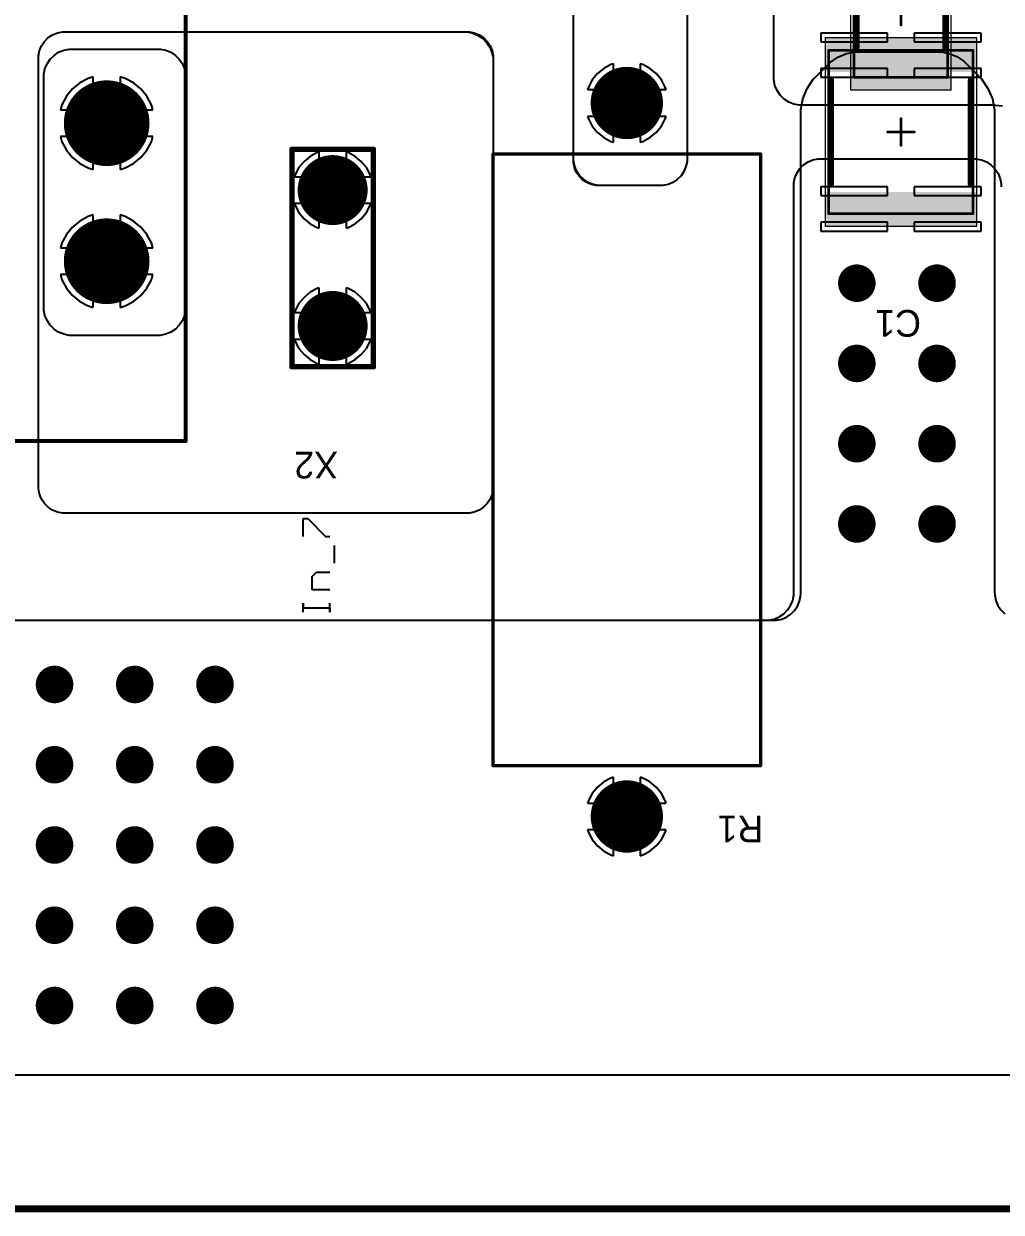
# Model space of a CAD drawing. Header units: millimetres. Extents: x 25 to 162, y 25 to 111.
# Drawn here: x 76.85 to 113.4, y 25.27 to 69.7 of the extents above; entities that cross this region are included whole.
import ezdxf

# ---------------------------------------------------------------- set-up
doc = ezdxf.new("R2010")
doc.units = ezdxf.units.MM
for name, color, linetype in [('BottomLayer', 5, 'Continuous'), ('BottomOverlay', 54, 'Continuous'), ('BottomPaste', 16, 'Continuous'), ('BottomSolder', 6, 'Continuous'), ('Mechanical1', 6, 'Continuous'), ('Mechanical13', 56, 'Continuous'), ('Mechanical15', 56, 'Continuous'), ('MultiLayer', 9, 'Continuous'), ('PadHoleLayer', 156, 'Continuous'), ('TopLayer', 1, 'Continuous'), ('TopOverlay', 2, 'Continuous'), ('TopPaste', 8, 'Continuous'), ('TopSolder', 216, 'Continuous'), ('ViaHoleLayer', 16, 'Continuous')]:
    doc.layers.add(name, color=color, linetype=linetype)

# ---------------------------------------------------------------- blocks, each defined once
blk = doc.blocks.new('SMD_C_2220_101')
at = {"layer": 'Mechanical13', "const_width": 0.1}
for points in [[(-3.05, -2.7), (-3.05, 2.7)], [(3.05, 2.7), (-3.05, 2.7)], [(3.05, -2.7), (3.05, 2.7)], [(3.05, -2.7), (-3.05, -2.7)]]:
    blk.add_lwpolyline(points, dxfattribs=at)
at = {"layer": 'Mechanical13', "const_width": 0.05}
for points in [[(-3.075, 2.7, 1), (-3.025, 2.7, 1)], [(-3.075, 2.7, 1), (-3.025, 2.7, 1)], [(3.025, 2.7, 1), (3.075, 2.7, 1)], [(3.025, 2.7, 1), (3.075, 2.7, 1)], [(-3.075, -2.7, 1), (-3.025, -2.7, 1)], [(-3.075, -2.7, 1), (-3.025, -2.7, 1)], [(3.025, -2.7, 1), (3.075, -2.7, 1)], [(3.025, -2.7, 1), (3.075, -2.7, 1)]]:
    blk.add_lwpolyline(points, format="xyb", close=True, dxfattribs=at)
at = {"layer": 'Mechanical15'}
for points, const_width in [([(-3.525, -2.825), (-3.525, 2.825)], 0.05), ([(3.525, 2.825), (-3.525, 2.825)], 0.05), ([(3.525, -2.825), (3.525, 2.825)], 0.05), ([(0, -0.5), (0, 0.5)], 0.1), ([(0.5, 0), (-0.5, 0)], 0.1), ([(3.525, -2.825), (-3.525, -2.825)], 0.05)]:
    blk.add_lwpolyline(points, dxfattribs=dict(at, const_width=const_width))
for points, const_width in [([(-3.537, 2.825, 1), (-3.512, 2.825, 1)], 0.025), ([(-3.537, 2.825, 1), (-3.512, 2.825, 1)], 0.025), ([(3.512, 2.825, 1), (3.537, 2.825, 1)], 0.025), ([(3.512, 2.825, 1), (3.537, 2.825, 1)], 0.025), ([(-0.025, 0.5, 1), (0.025, 0.5, 1)], 0.05), ([(-0.525, 0, 1), (-0.475, 0, 1)], 0.05), ([(0.475, 0, 1), (0.525, 0, 1)], 0.05), ([(-0.025, -0.5, 1), (0.025, -0.5, 1)], 0.05), ([(-3.537, -2.825, 1), (-3.512, -2.825, 1)], 0.025), ([(-3.537, -2.825, 1), (-3.512, -2.825, 1)], 0.025), ([(3.512, -2.825, 1), (3.537, -2.825, 1)], 0.025), ([(3.512, -2.825, 1), (3.537, -2.825, 1)], 0.025)]:
    blk.add_lwpolyline(points, format="xyb", close=True, dxfattribs=dict(at, const_width=const_width))
at = {"layer": 'TopLayer'}
for points in [[(-2.35, -2.7), (-2.35, 2.7), (-3.4, -2.7), (-3.4, 2.7)], [(3.4, -2.7), (3.4, 2.7), (2.35, -2.7), (2.35, 2.7)]]:
    blk.add_solid(points, dxfattribs=at)
at = {"layer": 'TopOverlay', "const_width": 0.2}
for points in [[(1.95, 2.6), (-1.95, 2.6)], [(1.95, -2.6), (-1.95, -2.6)]]:
    blk.add_lwpolyline(points, dxfattribs=at)
at = {"layer": 'TopOverlay', "const_width": 0.1}
for points in [[(-2, 2.6, 1), (-1.9, 2.6, 1)], [(1.9, 2.6, 1), (2, 2.6, 1)], [(-2, -2.6, 1), (-1.9, -2.6, 1)], [(1.9, -2.6, 1), (2, -2.6, 1)]]:
    blk.add_lwpolyline(points, format="xyb", close=True, dxfattribs=at)
at = {"layer": 'TopPaste'}
for points in [[(-2.35, -2.7), (-2.35, 2.7), (-3.4, -2.7), (-3.4, 2.7)], [(3.4, -2.7), (3.4, 2.7), (2.35, -2.7), (2.35, 2.7)]]:
    blk.add_solid(points, dxfattribs=at)
at = {"layer": 'TopSolder'}
for points in [[(-2.248, -2.802), (-2.248, 2.802), (-3.502, -2.802), (-3.502, 2.802)], [(3.502, -2.802), (3.502, 2.802), (2.248, -2.802), (2.248, 2.802)]]:
    blk.add_solid(points, dxfattribs=at)
blk = doc.blocks.new('SMD_C_1812_B_102')
at = {"layer": 'BottomLayer'}
for points in [[(-2.8, 1.75), (-2.8, -1.75), (-1.75, 1.75), (-1.75, -1.75)], [(1.75, 1.75), (1.75, -1.75), (2.8, 1.75), (2.8, -1.75)]]:
    blk.add_solid(points, dxfattribs=at)
at = {"layer": 'BottomOverlay', "const_width": 0.2}
for points in [[(-1.35, 1.65), (1.35, 1.65)], [(-1.35, -1.65), (1.35, -1.65)]]:
    blk.add_lwpolyline(points, dxfattribs=at)
at = {"layer": 'BottomOverlay', "const_width": 0.1}
for points in [[(-1.4, 1.65, 1), (-1.3, 1.65, 1)], [(1.3, 1.65, 1), (1.4, 1.65, 1)], [(-1.4, -1.65, 1), (-1.3, -1.65, 1)], [(1.3, -1.65, 1), (1.4, -1.65, 1)]]:
    blk.add_lwpolyline(points, format="xyb", close=True, dxfattribs=at)
at = {"layer": 'BottomPaste'}
for points in [[(-2.8, 1.75), (-2.8, -1.75), (-1.75, 1.75), (-1.75, -1.75)], [(1.75, 1.75), (1.75, -1.75), (2.8, 1.75), (2.8, -1.75)]]:
    blk.add_solid(points, dxfattribs=at)
at = {"layer": 'BottomSolder'}
for points in [[(-2.902, 1.852), (-2.902, -1.852), (-1.648, 1.852), (-1.648, -1.852)], [(1.648, 1.852), (1.648, -1.852), (2.902, 1.852), (2.902, -1.852)]]:
    blk.add_solid(points, dxfattribs=at)
at = {"layer": 'Mechanical13', "const_width": 0.1}
for points in [[(-2.45, 1.75), (-2.45, -1.75)], [(-2.45, 1.75), (2.45, 1.75)], [(2.45, 1.75), (2.45, -1.75)], [(-2.45, -1.75), (2.45, -1.75)]]:
    blk.add_lwpolyline(points, dxfattribs=at)
at = {"layer": 'Mechanical13', "const_width": 0.05}
for points in [[(-2.475, 1.75, 1), (-2.425, 1.75, 1)], [(-2.475, 1.75, 1), (-2.425, 1.75, 1)], [(2.425, 1.75, 1), (2.475, 1.75, 1)], [(2.425, 1.75, 1), (2.475, 1.75, 1)], [(-2.475, -1.75, 1), (-2.425, -1.75, 1)], [(-2.475, -1.75, 1), (-2.425, -1.75, 1)], [(2.425, -1.75, 1), (2.475, -1.75, 1)], [(2.425, -1.75, 1), (2.475, -1.75, 1)]]:
    blk.add_lwpolyline(points, format="xyb", close=True, dxfattribs=at)
at = {"layer": 'Mechanical15'}
for points, const_width in [([(-2.925, 1.875), (-2.925, -1.875)], 0.05), ([(-2.925, 1.875), (2.925, 1.875)], 0.05), ([(2.925, 1.875), (2.925, -1.875)], 0.05), ([(0, 0.5), (0, -0.5)], 0.1), ([(-0.5, 0), (0.5, 0)], 0.1), ([(-2.925, -1.875), (2.925, -1.875)], 0.05)]:
    blk.add_lwpolyline(points, dxfattribs=dict(at, const_width=const_width))
for points, const_width in [([(-2.937, 1.875, 1), (-2.913, 1.875, 1)], 0.025), ([(-2.937, 1.875, 1), (-2.913, 1.875, 1)], 0.025), ([(2.913, 1.875, 1), (2.937, 1.875, 1)], 0.025), ([(2.913, 1.875, 1), (2.937, 1.875, 1)], 0.025), ([(-0.025, 0.5, 1), (0.025, 0.5, 1)], 0.05), ([(-0.525, 0, 1), (-0.475, 0, 1)], 0.05), ([(0.475, 0, 1), (0.525, 0, 1)], 0.05), ([(-0.025, -0.5, 1), (0.025, -0.5, 1)], 0.05), ([(-2.937, -1.875, 1), (-2.913, -1.875, 1)], 0.025), ([(-2.937, -1.875, 1), (-2.913, -1.875, 1)], 0.025), ([(2.913, -1.875, 1), (2.937, -1.875, 1)], 0.025), ([(2.913, -1.875, 1), (2.937, -1.875, 1)], 0.025)]:
    blk.add_lwpolyline(points, format="xyb", close=True, dxfattribs=dict(at, const_width=const_width))
blk = doc.blocks.new('PRW_5W_1050_109')
at = {"layer": 'BottomLayer', "const_width": 1.25}
for points in [[(-13.96, 0, 1), (-12.71, 0, 1)], [(12.71, 0, 1), (13.96, 0, 1)]]:
    blk.add_lwpolyline(points, format="xyb", close=True, dxfattribs=at)
at = {"layer": 'BottomSolder', "const_width": 1.352}
for points in [[(-14.011, 0, 1), (-12.659, 0, 1)], [(12.659, 0, 1), (14.011, 0, 1)]]:
    blk.add_lwpolyline(points, format="xyb", close=True, dxfattribs=at)
at = {"layer": 'MultiLayer', "const_width": 1.25}
for points in [[(-13.96, 0, 1), (-12.71, 0, 1)], [(12.71, 0, 1), (13.96, 0, 1)]]:
    blk.add_lwpolyline(points, format="xyb", close=True, dxfattribs=at)
at = {"layer": 'PadHoleLayer', "const_width": 0.6}
for points in [[(-13.635, 0, 1), (-13.035, 0, 1)], [(13.035, 0, 1), (13.635, 0, 1)]]:
    blk.add_lwpolyline(points, format="xyb", close=True, dxfattribs=at)
at = {"layer": 'TopLayer', "const_width": 1.25}
for points in [[(-13.96, 0, 1), (-12.71, 0, 1)], [(12.71, 0, 1), (13.96, 0, 1)]]:
    blk.add_lwpolyline(points, format="xyb", close=True, dxfattribs=at)
at = {"layer": 'TopOverlay', "const_width": 0.127}
for points in [[(11.43, 5), (-11.43, 5)], [(-11.43, -5), (-11.43, 5)], [(11.43, -5), (11.43, 5)], [(11.43, -5), (-11.43, -5)]]:
    blk.add_lwpolyline(points, dxfattribs=at)
at = {"layer": 'TopOverlay', "const_width": 0.0635}
for points in [[(-11.462, 5, 1), (-11.398, 5, 1)], [(-11.462, 5, 1), (-11.398, 5, 1)], [(11.398, 5, 1), (11.462, 5, 1)], [(11.398, 5, 1), (11.462, 5, 1)], [(-11.462, -5, 1), (-11.398, -5, 1)], [(-11.462, -5, 1), (-11.398, -5, 1)], [(11.398, -5, 1), (11.462, -5, 1)], [(11.398, -5, 1), (11.462, -5, 1)]]:
    blk.add_lwpolyline(points, format="xyb", close=True, dxfattribs=at)
at = {"layer": 'TopSolder', "const_width": 1.352}
for points in [[(-14.011, 0, 1), (-12.659, 0, 1)], [(12.659, 0, 1), (14.011, 0, 1)]]:
    blk.add_lwpolyline(points, format="xyb", close=True, dxfattribs=at)
blk = doc.blocks.new('63849_1___________154719_1__121')
at = {"layer": 'BottomLayer', "const_width": 1.206}
for points in [[(-0.603, 0, 1), (0.603, 0, 1)], [(4.477, 0, 1), (5.683, 0, 1)]]:
    blk.add_lwpolyline(points, format="xyb", close=True, dxfattribs=at)
at = {"layer": 'BottomSolder', "const_width": 1.308}
for points in [[(-0.654, 0, 1), (0.654, 0, 1)], [(4.426, 0, 1), (5.734, 0, 1)]]:
    blk.add_lwpolyline(points, format="xyb", close=True, dxfattribs=at)
at = {"layer": 'MultiLayer', "const_width": 1.206}
for points in [[(-0.603, 0, 1), (0.603, 0, 1)], [(4.477, 0, 1), (5.683, 0, 1)]]:
    blk.add_lwpolyline(points, format="xyb", close=True, dxfattribs=at)
at = {"layer": 'PadHoleLayer', "const_width": 0.75}
for points in [[(-0.375, 0, 1), (0.375, 0, 1)], [(4.705, 0, 1), (5.455, 0, 1)]]:
    blk.add_lwpolyline(points, format="xyb", close=True, dxfattribs=at)
at = {"layer": 'TopLayer', "const_width": 1.206}
for points in [[(-0.603, 0, 1), (0.603, 0, 1)], [(4.477, 0, 1), (5.683, 0, 1)]]:
    blk.add_lwpolyline(points, format="xyb", close=True, dxfattribs=at)
at = {"layer": 'TopOverlay', "const_width": 0.203}
for points in [[(6.604, 1.524), (-1.524, 1.524)], [(-1.524, -1.524), (-1.524, 1.524)], [(6.604, -1.524), (6.604, 1.524)], [(6.604, -1.524), (-1.524, -1.524)]]:
    blk.add_lwpolyline(points, dxfattribs=at)
at = {"layer": 'TopOverlay', "const_width": 0.102}
for points in [[(-1.575, 1.524, 1), (-1.473, 1.524, 1)], [(-1.575, 1.524, 1), (-1.473, 1.524, 1)], [(6.553, 1.524, 1), (6.655, 1.524, 1)], [(6.553, 1.524, 1), (6.655, 1.524, 1)], [(-1.575, -1.524, 1), (-1.473, -1.524, 1)], [(-1.575, -1.524, 1), (-1.473, -1.524, 1)], [(6.553, -1.524, 1), (6.655, -1.524, 1)], [(6.553, -1.524, 1), (6.655, -1.524, 1)]]:
    blk.add_lwpolyline(points, format="xyb", close=True, dxfattribs=at)
at = {"layer": 'TopSolder', "const_width": 1.308}
for points in [[(-0.654, 0, 1), (0.654, 0, 1)], [(4.426, 0, 1), (5.734, 0, 1)]]:
    blk.add_lwpolyline(points, format="xyb", close=True, dxfattribs=at)
blk = doc.blocks.new('T92S11_127')
at = {"layer": 'BottomLayer', "const_width": 1.5}
for points in [[(-13.45, 23.13, 1), (-11.95, 23.13, 1)], [(11.95, 23.13, 1), (13.45, 23.13, 1)], [(-13.45, 17.97, 1), (-11.95, 17.97, 1)], [(11.95, 17.97, 1), (13.45, 17.97, 1)], [(-11.33, -5.69, 1), (-9.83, -5.69, 1)], [(-6.17, -5.69, 1), (-4.67, -5.69, 1)], [(4.67, -5.69, 1), (6.17, -5.69, 1)], [(9.83, -5.69, 1), (11.33, -5.69, 1)], [(-11.33, -12.7, 1), (-9.83, -12.7, 1)], [(-6.17, -12.7, 1), (-4.67, -12.7, 1)], [(4.67, -12.7, 1), (6.17, -12.7, 1)], [(9.83, -12.7, 1), (11.33, -12.7, 1)], [(-11.33, -20.55, 1), (-9.83, -20.55, 1)], [(-6.17, -20.55, 1), (-4.67, -20.55, 1)], [(4.67, -20.55, 1), (6.17, -20.55, 1)], [(9.83, -20.55, 1), (11.33, -20.55, 1)]]:
    blk.add_lwpolyline(points, format="xyb", close=True, dxfattribs=at)
at = {"layer": 'BottomSolder', "const_width": 1.602}
for points in [[(-13.501, 23.13, 1), (-11.899, 23.13, 1)], [(11.899, 23.13, 1), (13.501, 23.13, 1)], [(-13.501, 17.97, 1), (-11.899, 17.97, 1)], [(11.899, 17.97, 1), (13.501, 17.97, 1)], [(-11.381, -5.69, 1), (-9.779, -5.69, 1)], [(-6.221, -5.69, 1), (-4.619, -5.69, 1)], [(4.619, -5.69, 1), (6.221, -5.69, 1)], [(9.779, -5.69, 1), (11.381, -5.69, 1)], [(-11.381, -12.7, 1), (-9.779, -12.7, 1)], [(-6.221, -12.7, 1), (-4.619, -12.7, 1)], [(4.619, -12.7, 1), (6.221, -12.7, 1)], [(9.779, -12.7, 1), (11.381, -12.7, 1)], [(-11.381, -20.55, 1), (-9.779, -20.55, 1)], [(-6.221, -20.55, 1), (-4.619, -20.55, 1)], [(4.619, -20.55, 1), (6.221, -20.55, 1)], [(9.779, -20.55, 1), (11.381, -20.55, 1)]]:
    blk.add_lwpolyline(points, format="xyb", close=True, dxfattribs=at)
at = {"layer": 'MultiLayer', "const_width": 1.5}
for points in [[(-13.45, 23.13, 1), (-11.95, 23.13, 1)], [(11.95, 23.13, 1), (13.45, 23.13, 1)], [(-13.45, 17.97, 1), (-11.95, 17.97, 1)], [(11.95, 17.97, 1), (13.45, 17.97, 1)], [(-11.33, -5.69, 1), (-9.83, -5.69, 1)], [(-6.17, -5.69, 1), (-4.67, -5.69, 1)], [(4.67, -5.69, 1), (6.17, -5.69, 1)], [(9.83, -5.69, 1), (11.33, -5.69, 1)], [(-11.33, -12.7, 1), (-9.83, -12.7, 1)], [(-6.17, -12.7, 1), (-4.67, -12.7, 1)], [(4.67, -12.7, 1), (6.17, -12.7, 1)], [(9.83, -12.7, 1), (11.33, -12.7, 1)], [(-11.33, -20.55, 1), (-9.83, -20.55, 1)], [(-6.17, -20.55, 1), (-4.67, -20.55, 1)], [(4.67, -20.55, 1), (6.17, -20.55, 1)], [(9.83, -20.55, 1), (11.33, -20.55, 1)]]:
    blk.add_lwpolyline(points, format="xyb", close=True, dxfattribs=at)
at = {"layer": 'PadHoleLayer', "const_width": 1}
for points in [[(-13.2, 23.13, 1), (-12.2, 23.13, 1)], [(12.2, 23.13, 1), (13.2, 23.13, 1)], [(-13.2, 17.97, 1), (-12.2, 17.97, 1)], [(12.2, 17.97, 1), (13.2, 17.97, 1)], [(-11.08, -5.69, 1), (-10.08, -5.69, 1)], [(-5.92, -5.69, 1), (-4.92, -5.69, 1)], [(4.92, -5.69, 1), (5.92, -5.69, 1)], [(10.08, -5.69, 1), (11.08, -5.69, 1)], [(-11.08, -12.7, 1), (-10.08, -12.7, 1)], [(-5.92, -12.7, 1), (-4.92, -12.7, 1)], [(4.92, -12.7, 1), (5.92, -12.7, 1)], [(10.08, -12.7, 1), (11.08, -12.7, 1)], [(-11.08, -20.55, 1), (-10.08, -20.55, 1)], [(-5.92, -20.55, 1), (-4.92, -20.55, 1)], [(4.92, -20.55, 1), (5.92, -20.55, 1)], [(10.08, -20.55, 1), (11.08, -20.55, 1)]]:
    blk.add_lwpolyline(points, format="xyb", close=True, dxfattribs=at)
at = {"layer": 'TopLayer', "const_width": 1.5}
for points in [[(-13.45, 23.13, 1), (-11.95, 23.13, 1)], [(11.95, 23.13, 1), (13.45, 23.13, 1)], [(-13.45, 17.97, 1), (-11.95, 17.97, 1)], [(11.95, 17.97, 1), (13.45, 17.97, 1)], [(-11.33, -5.69, 1), (-9.83, -5.69, 1)], [(-6.17, -5.69, 1), (-4.67, -5.69, 1)], [(4.67, -5.69, 1), (6.17, -5.69, 1)], [(9.83, -5.69, 1), (11.33, -5.69, 1)], [(-11.33, -12.7, 1), (-9.83, -12.7, 1)], [(-6.17, -12.7, 1), (-4.67, -12.7, 1)], [(4.67, -12.7, 1), (6.17, -12.7, 1)], [(9.83, -12.7, 1), (11.33, -12.7, 1)], [(-11.33, -20.55, 1), (-9.83, -20.55, 1)], [(-6.17, -20.55, 1), (-4.67, -20.55, 1)], [(4.67, -20.55, 1), (6.17, -20.55, 1)], [(9.83, -20.55, 1), (11.33, -20.55, 1)]]:
    blk.add_lwpolyline(points, format="xyb", close=True, dxfattribs=at)
at = {"layer": 'TopOverlay', "const_width": 0.152}
for points in [[(-17.3, 28.8), (-17.3, -23.5)], [(-17.3, 28.8), (17.3, 28.8)], [(17.3, 28.8), (17.3, -23.5)], [(-17.3, -23.5), (17.3, -23.5)]]:
    blk.add_lwpolyline(points, dxfattribs=at)
at = {"layer": 'TopOverlay', "const_width": 0.0762}
for points in [[(-17.338, 28.8, 1), (-17.262, 28.8, 1)], [(-17.338, 28.8, 1), (-17.262, 28.8, 1)], [(17.262, 28.8, 1), (17.338, 28.8, 1)], [(17.262, 28.8, 1), (17.338, 28.8, 1)], [(-17.338, -23.5, 1), (-17.262, -23.5, 1)], [(-17.338, -23.5, 1), (-17.262, -23.5, 1)], [(17.262, -23.5, 1), (17.338, -23.5, 1)], [(17.262, -23.5, 1), (17.338, -23.5, 1)]]:
    blk.add_lwpolyline(points, format="xyb", close=True, dxfattribs=at)
at = {"layer": 'TopSolder', "const_width": 1.602}
for points in [[(-13.501, 23.13, 1), (-11.899, 23.13, 1)], [(11.899, 23.13, 1), (13.501, 23.13, 1)], [(-13.501, 17.97, 1), (-11.899, 17.97, 1)], [(11.899, 17.97, 1), (13.501, 17.97, 1)], [(-11.381, -5.69, 1), (-9.779, -5.69, 1)], [(-6.221, -5.69, 1), (-4.619, -5.69, 1)], [(4.619, -5.69, 1), (6.221, -5.69, 1)], [(9.779, -5.69, 1), (11.381, -5.69, 1)], [(-11.381, -12.7, 1), (-9.779, -12.7, 1)], [(-6.221, -12.7, 1), (-4.619, -12.7, 1)], [(4.619, -12.7, 1), (6.221, -12.7, 1)], [(9.779, -12.7, 1), (11.381, -12.7, 1)], [(-11.381, -20.55, 1), (-9.779, -20.55, 1)], [(-6.221, -20.55, 1), (-4.619, -20.55, 1)], [(4.619, -20.55, 1), (6.221, -20.55, 1)], [(9.779, -20.55, 1), (11.381, -20.55, 1)]]:
    blk.add_lwpolyline(points, format="xyb", close=True, dxfattribs=at)

msp = doc.modelspace()

# ---------------------------------------------------------------- linework, layer by layer
at = {"layer": 'BottomLayer'}
for p, q in [((97.4, 64.7), (97.4, 75.6)), ((101.65, 75.65), (101.65, 64.65)), ((77.926, 69.286), (78.108, 69.362)), ((78.108, 69.362), (78.301, 69.4)), ((78.301, 69.4), (78.4, 69.4)), ((78.4, 69.4), (93.4, 69.4)), ((93.4, 69.4), (93.4, 69.4)), ((93.4, 69.4), (93.4, 69.4)), ((93.4, 69.4), (93.4, 69.4)), ((93.4, 69.4), (93.517, 69.396)), ((93.517, 69.396), (93.692, 69.362)), ((93.692, 69.362), (93.874, 69.286)), ((77.438, 68.692), (77.514, 68.874)), ((77.514, 68.874), (77.623, 69.037)), ((77.623, 69.037), (77.763, 69.177)), ((77.763, 69.177), (77.926, 69.286)), ((93.874, 69.286), (94.037, 69.177)), ((94.037, 69.177), (94.177, 69.037)), ((94.177, 69.037), (94.286, 68.874)), ((94.286, 68.874), (94.362, 68.692)), ((77.4, 68.4), (77.405, 68.525)), ((77.405, 68.525), (77.438, 68.692)), ((94.362, 68.692), (94.4, 68.498)), ((94.4, 68.498), (94.4, 68.4)), ((106.998, 68.248), (107.293, 68.445)), ((107.293, 68.445), (107.62, 68.581)), ((107.62, 68.581), (107.968, 68.65)), ((107.968, 68.65), (108.145, 68.65)), ((108.145, 68.65), (108.145, 68.65)), ((108.145, 68.65), (110.996, 68.65)), ((110.996, 68.65), (111.152, 68.65)), ((111.152, 68.65), (111.457, 68.589)), ((111.457, 68.589), (111.744, 68.47)), ((111.744, 68.47), (112.002, 68.298)), ((77.4, 52.4), (77.4, 68.4)), ((77.4, 68.4), (77.4, 68.4)), ((94.4, 68.4), (94.4, 52.4)), ((106.518, 67.768), (106.998, 68.248)), ((112.002, 68.298), (112.112, 68.188)), ((112.112, 68.188), (112.112, 68.188)), ((112.112, 68.188), (112.112, 68.188)), ((112.112, 68.188), (112.517, 67.783)), ((106.14, 67.275), (106.371, 67.621)), ((106.371, 67.621), (106.518, 67.768)), ((106.518, 67.768), (106.518, 67.768)), ((112.517, 67.783), (112.668, 67.632)), ((112.668, 67.632), (112.904, 67.278)), ((105.981, 66.891), (106.14, 67.275)), ((112.904, 67.278), (113.067, 66.885)), ((105.9, 66.484), (105.981, 66.891)), ((113.067, 66.885), (113.15, 66.468)), ((105.9, 66.276), (105.9, 66.484)), ((105.9, 48.4), (105.9, 66.276)), ((113.15, 66.468), (113.15, 66.255)), ((113.15, 66.255), (113.15, 66.255)), ((113.15, 66.255), (113.15, 66.255)), ((113.15, 66.255), (113.15, 48.45)), ((97.4, 64.597), (97.4, 64.7)), ((97.44, 64.394), (97.4, 64.597)), ((101.65, 64.552), (101.612, 64.358)), ((101.65, 64.65), (101.65, 64.65)), ((101.65, 64.65), (101.65, 64.552)), ((97.519, 64.203), (97.44, 64.394)), ((97.634, 64.031), (97.519, 64.203)), ((97.781, 63.884), (97.634, 64.031)), ((101.427, 64.013), (101.287, 63.873)), ((101.536, 64.176), (101.427, 64.013)), ((101.612, 64.358), (101.536, 64.176)), ((97.953, 63.769), (97.781, 63.884)), ((98.144, 63.69), (97.953, 63.769)), ((98.347, 63.65), (98.144, 63.69)), ((98.45, 63.65), (98.347, 63.65)), ((100.748, 63.65), (98.45, 63.65)), ((98.45, 63.65), (98.45, 63.65)), ((100.942, 63.688), (100.748, 63.65)), ((101.124, 63.764), (100.942, 63.688)), ((101.287, 63.873), (101.124, 63.764)), ((77.4, 52.301), (77.4, 52.4)), ((77.438, 52.108), (77.4, 52.301)), ((77.514, 51.926), (77.438, 52.108)), ((94.362, 52.108), (94.286, 51.926)), ((94.4, 52.301), (94.362, 52.108)), ((94.4, 52.4), (94.4, 52.4)), ((94.4, 52.4), (94.4, 52.301)), ((77.623, 51.763), (77.514, 51.926)), ((77.763, 51.623), (77.623, 51.763)), ((77.926, 51.514), (77.763, 51.623)), ((94.037, 51.623), (93.874, 51.514)), ((94.177, 51.763), (94.037, 51.623)), ((94.286, 51.926), (94.177, 51.763)), ((78.108, 51.438), (77.926, 51.514)), ((78.301, 51.4), (78.108, 51.438)), ((78.4, 51.4), (78.301, 51.4)), ((93.4, 51.4), (78.4, 51.4)), ((93.498, 51.4), (93.4, 51.4)), ((93.692, 51.438), (93.498, 51.4)), ((93.874, 51.514), (93.692, 51.438)), ((113.15, 48.45), (113.155, 48.347)), ((105.782, 47.929), (105.857, 48.11)), ((105.857, 48.11), (105.895, 48.302)), ((105.895, 48.302), (105.9, 48.4)), ((105.9, 48.4), (105.9, 48.4)), ((113.155, 48.347), (113.195, 48.145)), ((113.195, 48.145), (113.274, 47.955)), ((105.371, 47.518), (105.534, 47.627)), ((105.534, 47.627), (105.673, 47.766)), ((105.673, 47.766), (105.782, 47.929)), ((113.274, 47.955), (113.388, 47.784)), ((113.388, 47.784), (113.534, 47.638)), ((76.4, 47.4), (77.4, 47.4)), ((77.4, 47.4), (104.9, 47.4)), ((104.9, 47.4), (104.998, 47.405)), ((104.998, 47.405), (105.19, 47.443)), ((105.19, 47.443), (105.371, 47.518)), ((157.4, 30.4), (65.4, 30.4))]:
    msp.add_line(p, q, dxfattribs=at)
at = {"layer": 'BottomLayer', "const_width": 0.6}
for points in [[(107.7, 60, 1), (108.3, 60, 1)], [(110.7, 60, 1), (111.3, 60, 1)], [(107.7, 57, 1), (108.3, 57, 1)], [(110.7, 57, 1), (111.3, 57, 1)], [(107.7, 54, 1), (108.3, 54, 1)], [(110.7, 54, 1), (111.3, 54, 1)], [(107.7, 51, 1), (108.3, 51, 1)], [(110.7, 51, 1), (111.3, 51, 1)], [(77.7, 45, 1), (78.3, 45, 1)], [(80.7, 45, 1), (81.3, 45, 1)], [(83.7, 45, 1), (84.3, 45, 1)], [(77.7, 42, 1), (78.3, 42, 1)], [(80.7, 42, 1), (81.3, 42, 1)], [(83.7, 42, 1), (84.3, 42, 1)], [(77.7, 39, 1), (78.3, 39, 1)], [(80.7, 39, 1), (81.3, 39, 1)], [(83.7, 39, 1), (84.3, 39, 1)], [(77.7, 36, 1), (78.3, 36, 1)], [(80.7, 36, 1), (81.3, 36, 1)], [(83.7, 36, 1), (84.3, 36, 1)], [(77.7, 33, 1), (78.3, 33, 1)], [(80.7, 33, 1), (81.3, 33, 1)], [(83.7, 33, 1), (84.3, 33, 1)]]:
    msp.add_lwpolyline(points, format="xyb", close=True, dxfattribs=at)
at = {"layer": 'BottomSolder'}
for p, q in [((77.834, 68.369), (77.981, 68.516)), ((77.981, 68.516), (78.153, 68.63)), ((78.153, 68.63), (78.344, 68.71)), ((78.344, 68.71), (78.547, 68.75)), ((78.547, 68.75), (78.65, 68.75)), ((78.65, 68.75), (81.85, 68.75)), ((81.85, 68.75), (81.85, 68.75)), ((81.85, 68.75), (81.85, 68.75)), ((81.85, 68.75), (81.85, 68.75)), ((81.85, 68.75), (81.968, 68.747)), ((81.968, 68.747), (82.156, 68.71)), ((82.156, 68.71), (82.347, 68.63)), ((82.347, 68.63), (82.519, 68.516)), ((82.519, 68.516), (82.666, 68.369)), ((77.603, 67.817), (77.64, 68.006)), ((77.64, 68.006), (77.719, 68.197)), ((77.719, 68.197), (77.834, 68.369)), ((82.666, 68.369), (82.78, 68.197)), ((82.78, 68.197), (82.86, 68.006)), ((82.86, 68.006), (82.9, 67.803)), ((77.6, 67.7), (77.603, 67.817)), ((77.6, 59.1), (77.6, 67.7)), ((77.6, 67.7), (77.6, 67.7)), ((77.6, 67.7), (77.6, 67.7)), ((82.9, 67.803), (82.9, 67.7)), ((82.9, 67.7), (82.9, 59.1)), ((77.6, 58.997), (77.6, 59.1)), ((82.9, 59.1), (82.9, 59.1)), ((82.9, 59.1), (82.9, 58.997)), ((77.64, 58.794), (77.6, 58.997)), ((77.719, 58.603), (77.64, 58.794)), ((82.86, 58.794), (82.78, 58.603)), ((82.9, 58.997), (82.86, 58.794)), ((77.834, 58.431), (77.719, 58.603)), ((77.981, 58.284), (77.834, 58.431)), ((78.153, 58.169), (77.981, 58.284)), ((82.519, 58.284), (82.347, 58.169)), ((82.666, 58.431), (82.519, 58.284)), ((82.78, 58.603), (82.666, 58.431)), ((78.344, 58.09), (78.153, 58.169)), ((78.547, 58.05), (78.344, 58.09)), ((78.65, 58.05), (78.547, 58.05)), ((81.953, 58.05), (78.65, 58.05)), ((78.65, 58.05), (78.65, 58.05)), ((82.156, 58.09), (81.953, 58.05)), ((82.347, 58.169), (82.156, 58.09))]:
    msp.add_line(p, q, dxfattribs=at)
at = {"layer": 'BottomSolder', "const_width": 0.702}
for points in [[(107.649, 60, 1), (108.351, 60, 1)], [(110.649, 60, 1), (111.351, 60, 1)], [(107.649, 57, 1), (108.351, 57, 1)], [(110.649, 57, 1), (111.351, 57, 1)], [(107.649, 54, 1), (108.351, 54, 1)], [(110.649, 54, 1), (111.351, 54, 1)], [(107.649, 51, 1), (108.351, 51, 1)], [(110.649, 51, 1), (111.351, 51, 1)], [(77.649, 45, 1), (78.351, 45, 1)], [(80.649, 45, 1), (81.351, 45, 1)], [(83.649, 45, 1), (84.351, 45, 1)], [(77.649, 42, 1), (78.351, 42, 1)], [(80.649, 42, 1), (81.351, 42, 1)], [(83.649, 42, 1), (84.351, 42, 1)], [(77.649, 39, 1), (78.351, 39, 1)], [(80.649, 39, 1), (81.351, 39, 1)], [(83.649, 39, 1), (84.351, 39, 1)], [(77.649, 36, 1), (78.351, 36, 1)], [(80.649, 36, 1), (81.351, 36, 1)], [(83.649, 36, 1), (84.351, 36, 1)], [(77.649, 33, 1), (78.351, 33, 1)], [(80.649, 33, 1), (81.351, 33, 1)], [(83.649, 33, 1), (84.351, 33, 1)]]:
    msp.add_lwpolyline(points, format="xyb", close=True, dxfattribs=at)
at = {"layer": 'Mechanical1', "const_width": 0.254}
msp.add_lwpolyline([(30.4, 25.4), (156.4, 25.4)], dxfattribs=at)
at = {"layer": 'MultiLayer', "const_width": 0.6}
for points in [[(107.7, 60, 1), (108.3, 60, 1)], [(110.7, 60, 1), (111.3, 60, 1)], [(107.7, 57, 1), (108.3, 57, 1)], [(110.7, 57, 1), (111.3, 57, 1)], [(107.7, 54, 1), (108.3, 54, 1)], [(110.7, 54, 1), (111.3, 54, 1)], [(107.7, 51, 1), (108.3, 51, 1)], [(110.7, 51, 1), (111.3, 51, 1)], [(77.7, 45, 1), (78.3, 45, 1)], [(80.7, 45, 1), (81.3, 45, 1)], [(83.7, 45, 1), (84.3, 45, 1)], [(77.7, 42, 1), (78.3, 42, 1)], [(80.7, 42, 1), (81.3, 42, 1)], [(83.7, 42, 1), (84.3, 42, 1)], [(77.7, 39, 1), (78.3, 39, 1)], [(80.7, 39, 1), (81.3, 39, 1)], [(83.7, 39, 1), (84.3, 39, 1)], [(77.7, 36, 1), (78.3, 36, 1)], [(80.7, 36, 1), (81.3, 36, 1)], [(83.7, 36, 1), (84.3, 36, 1)], [(77.7, 33, 1), (78.3, 33, 1)], [(80.7, 33, 1), (81.3, 33, 1)], [(83.7, 33, 1), (84.3, 33, 1)]]:
    msp.add_lwpolyline(points, format="xyb", close=True, dxfattribs=at)
at = {"layer": 'TopLayer'}
for p, q in [((97.4, 64.6), (97.4, 75.6)), ((101.65, 75.65), (101.65, 64.65)), ((104.9, 67.7), (104.9, 72)), ((77.926, 69.286), (78.108, 69.362)), ((78.108, 69.362), (78.301, 69.4)), ((78.301, 69.4), (78.4, 69.4)), ((78.4, 69.4), (93.3, 69.4)), ((78.4, 69.4), (78.4, 69.4)), ((93.3, 69.4), (93.408, 69.4)), ((93.408, 69.4), (93.621, 69.358)), ((93.621, 69.358), (93.821, 69.275)), ((109.15, 69.35), (106.65, 69.35)), ((106.65, 69.35), (106.65, 69.025)), ((109.15, 69.025), (109.15, 69.35)), ((112.65, 69.35), (110.15, 69.35)), ((110.15, 69.35), (110.15, 69.025)), ((112.65, 69.025), (112.65, 69.35)), ((77.438, 68.692), (77.514, 68.874)), ((77.514, 68.874), (77.623, 69.037)), ((77.623, 69.037), (77.763, 69.177)), ((77.763, 69.177), (77.926, 69.286)), ((93.821, 69.275), (94.001, 69.154)), ((94.001, 69.154), (94.154, 69.001)), ((94.154, 69.001), (94.275, 68.821)), ((106.65, 69.025), (109.15, 69.025)), ((110.15, 69.025), (112.65, 69.025)), ((77.4, 68.498), (77.438, 68.692)), ((77.4, 68.4), (77.4, 68.498)), ((94.275, 68.821), (94.358, 68.621)), ((94.358, 68.621), (94.398, 68.42)), ((94.398, 68.42), (94.4, 68.301)), ((77.4, 52.4), (77.4, 68.4)), ((94.4, 68.301), (94.4, 68.3)), ((94.4, 68.3), (94.4, 68.3)), ((94.4, 68.3), (94.4, 68.3)), ((94.4, 68.3), (94.4, 52.4)), ((98.535, 68.03), (98.299, 67.836)), ((98.804, 68.174), (98.535, 68.03)), ((98.9, 68.203), (98.804, 68.174)), ((98.9, 67.235), (98.9, 68.203)), ((99.996, 68.174), (99.9, 68.203)), ((99.9, 68.203), (99.9, 67.235)), ((100.265, 68.03), (99.996, 68.174)), ((100.501, 67.836), (100.265, 68.03)), ((109.15, 68.025), (106.65, 68.025)), ((106.65, 68.025), (106.65, 67.7)), ((109.15, 67.7), (109.15, 68.025)), ((112.65, 68.025), (110.15, 68.025)), ((110.15, 68.025), (110.15, 67.7)), ((112.65, 67.7), (112.65, 68.025)), ((79.258, 67.651), (78.945, 67.484)), ((79.45, 67.709), (79.258, 67.651)), ((79.45, 66.48), (79.45, 67.709)), ((80.642, 67.651), (80.45, 67.709)), ((80.45, 67.709), (80.45, 66.48)), ((80.955, 67.484), (80.642, 67.651)), ((98.105, 67.6), (97.961, 67.331)), ((98.299, 67.836), (98.105, 67.6)), ((100.695, 67.6), (100.501, 67.836)), ((100.839, 67.331), (100.695, 67.6)), ((104.9, 67.597), (104.9, 67.7)), ((104.94, 67.394), (104.9, 67.597)), ((106.65, 67.7), (109.15, 67.7)), ((110.15, 67.7), (112.65, 67.7)), ((78.671, 67.259), (78.446, 66.985)), ((78.945, 67.484), (78.671, 67.259)), ((81.229, 67.259), (80.955, 67.484)), ((81.454, 66.985), (81.229, 67.259)), ((97.961, 67.331), (97.932, 67.235)), ((97.932, 67.235), (98.9, 67.235)), ((99.9, 67.235), (100.868, 67.235)), ((100.868, 67.235), (100.839, 67.331)), ((105.019, 67.203), (104.94, 67.394)), ((105.134, 67.031), (105.019, 67.203)), ((78.279, 66.672), (78.221, 66.48)), ((78.446, 66.985), (78.279, 66.672)), ((81.621, 66.672), (81.454, 66.985)), ((81.679, 66.48), (81.621, 66.672)), ((105.281, 66.884), (105.134, 67.031)), ((105.453, 66.77), (105.281, 66.884)), ((105.644, 66.69), (105.453, 66.77)), ((105.847, 66.65), (105.644, 66.69)), ((105.95, 66.65), (105.847, 66.65)), ((113.055, 66.65), (105.95, 66.65)), ((105.95, 66.65), (105.95, 66.65)), ((113.185, 66.647), (113.055, 66.65)), ((113.443, 66.621), (113.185, 66.647)), ((78.221, 66.48), (79.45, 66.48)), ((80.45, 66.48), (81.679, 66.48)), ((98.9, 66.235), (97.932, 66.235)), ((97.932, 66.235), (97.961, 66.139)), ((98.9, 65.267), (98.9, 66.235)), ((100.868, 66.235), (99.9, 66.235)), ((99.9, 66.235), (99.9, 65.267)), ((100.839, 66.139), (100.868, 66.235)), ((97.961, 66.139), (98.105, 65.87)), ((98.105, 65.87), (98.299, 65.634)), ((100.501, 65.634), (100.695, 65.87)), ((100.695, 65.87), (100.839, 66.139)), ((79.45, 65.48), (78.221, 65.48)), ((78.221, 65.48), (78.279, 65.288)), ((79.45, 64.251), (79.45, 65.48)), ((81.679, 65.48), (80.45, 65.48)), ((80.45, 65.48), (80.45, 64.251)), ((81.621, 65.288), (81.679, 65.48)), ((98.299, 65.634), (98.535, 65.44)), ((98.535, 65.44), (98.804, 65.296)), ((99.996, 65.296), (100.265, 65.44)), ((100.265, 65.44), (100.501, 65.634)), ((78.279, 65.288), (78.446, 64.975)), ((78.446, 64.975), (78.671, 64.701)), ((81.229, 64.701), (81.454, 64.975)), ((81.454, 64.975), (81.621, 65.288)), ((87.821, 64.879), (87.559, 64.739)), ((87.9, 64.903), (87.821, 64.879)), ((87.9, 63.98), (87.9, 64.903)), ((88.979, 64.879), (88.9, 64.903)), ((88.9, 64.903), (88.9, 63.98)), ((89.241, 64.739), (88.979, 64.879)), ((98.804, 65.296), (98.9, 65.267)), ((99.9, 65.267), (99.996, 65.296)), ((78.671, 64.701), (78.945, 64.476)), ((78.945, 64.476), (79.258, 64.309)), ((80.642, 64.309), (80.955, 64.476)), ((80.955, 64.476), (81.229, 64.701)), ((87.33, 64.55), (87.141, 64.321)), ((87.559, 64.739), (87.33, 64.55)), ((89.47, 64.55), (89.241, 64.739)), ((89.659, 64.321), (89.47, 64.55)), ((97.4, 64.506), (97.4, 64.6)), ((97.437, 64.323), (97.4, 64.506)), ((101.65, 64.551), (101.612, 64.358)), ((101.65, 64.65), (101.65, 64.65)), ((101.65, 64.65), (101.65, 64.551)), ((105.873, 64.287), (106.012, 64.427)), ((106.012, 64.427), (106.176, 64.536)), ((106.176, 64.536), (106.358, 64.611)), ((106.358, 64.611), (106.551, 64.65)), ((106.551, 64.65), (106.65, 64.65)), ((106.65, 64.65), (106.65, 64.65)), ((106.65, 64.65), (112.35, 64.65)), ((112.35, 64.65), (112.453, 64.65)), ((112.453, 64.65), (112.656, 64.61)), ((112.656, 64.61), (112.847, 64.53)), ((112.847, 64.53), (113.019, 64.416)), ((113.019, 64.416), (113.166, 64.269)), ((79.258, 64.309), (79.45, 64.251)), ((80.45, 64.251), (80.642, 64.309)), ((87.001, 64.059), (86.977, 63.98)), ((86.977, 63.98), (87.9, 63.98)), ((87.141, 64.321), (87.001, 64.059)), ((88.9, 63.98), (89.823, 63.98)), ((89.799, 64.059), (89.659, 64.321)), ((89.823, 63.98), (89.799, 64.059)), ((97.508, 64.15), (97.437, 64.323)), ((97.612, 63.994), (97.508, 64.15)), ((97.744, 63.862), (97.612, 63.994)), ((101.427, 64.013), (101.287, 63.873)), ((101.536, 64.176), (101.427, 64.013)), ((101.612, 64.358), (101.536, 64.176)), ((105.688, 63.942), (105.764, 64.124)), ((105.764, 64.124), (105.873, 64.287)), ((113.166, 64.269), (113.28, 64.097)), ((113.28, 64.097), (113.36, 63.906)), ((97.9, 63.758), (97.744, 63.862)), ((98.073, 63.687), (97.9, 63.758)), ((98.256, 63.65), (98.073, 63.687)), ((98.35, 63.65), (98.256, 63.65)), ((100.65, 63.65), (98.35, 63.65)), ((98.35, 63.65), (98.35, 63.65)), ((100.748, 63.65), (100.65, 63.65)), ((100.942, 63.688), (100.748, 63.65)), ((101.124, 63.764), (100.942, 63.688)), ((101.287, 63.873), (101.124, 63.764)), ((105.65, 63.748), (105.688, 63.942)), ((105.65, 63.65), (105.65, 63.748)), ((105.65, 48.45), (105.65, 63.65)), ((109.15, 63.6), (106.65, 63.6)), ((106.65, 63.6), (106.65, 63.275)), ((109.15, 63.275), (109.15, 63.6)), ((112.65, 63.6), (110.15, 63.6)), ((110.15, 63.6), (110.15, 63.275)), ((112.65, 63.275), (112.65, 63.6)), ((113.36, 63.906), (113.397, 63.719)), ((113.397, 63.719), (113.4, 63.604)), ((113.4, 63.604), (113.4, 63.6)), ((113.4, 63.6), (113.4, 63.6)), ((113.4, 63.6), (113.4, 63.6)), ((106.65, 63.275), (109.15, 63.275)), ((110.15, 63.275), (112.65, 63.275)), ((87.9, 62.98), (86.977, 62.98)), ((86.977, 62.98), (87.001, 62.901)), ((87.001, 62.901), (87.141, 62.639)), ((87.141, 62.639), (87.33, 62.41)), ((87.9, 62.057), (87.9, 62.98)), ((89.823, 62.98), (88.9, 62.98)), ((88.9, 62.98), (88.9, 62.057)), ((89.47, 62.41), (89.659, 62.639)), ((89.659, 62.639), (89.799, 62.901)), ((89.799, 62.901), (89.823, 62.98)), ((78.945, 62.324), (78.671, 62.099)), ((79.258, 62.491), (78.945, 62.324)), ((79.45, 62.549), (79.258, 62.491)), ((79.45, 61.32), (79.45, 62.549)), ((80.642, 62.491), (80.45, 62.549)), ((80.45, 62.549), (80.45, 61.32)), ((80.955, 62.324), (80.642, 62.491)), ((81.229, 62.099), (80.955, 62.324)), ((87.33, 62.41), (87.559, 62.221)), ((87.559, 62.221), (87.821, 62.081)), ((88.979, 62.081), (89.241, 62.221)), ((89.241, 62.221), (89.47, 62.41)), ((109.15, 62.275), (106.65, 62.275)), ((106.65, 62.275), (106.65, 61.95)), ((109.15, 61.95), (109.15, 62.275)), ((112.65, 62.275), (110.15, 62.275)), ((110.15, 62.275), (110.15, 61.95)), ((112.65, 61.95), (112.65, 62.275)), ((78.446, 61.825), (78.279, 61.512)), ((78.671, 62.099), (78.446, 61.825)), ((81.454, 61.825), (81.229, 62.099)), ((81.621, 61.512), (81.454, 61.825)), ((87.821, 62.081), (87.9, 62.057)), ((88.9, 62.057), (88.979, 62.081)), ((106.65, 61.95), (109.15, 61.95)), ((110.15, 61.95), (112.65, 61.95)), ((78.279, 61.512), (78.221, 61.32)), ((78.221, 61.32), (79.45, 61.32)), ((80.45, 61.32), (81.679, 61.32)), ((81.679, 61.32), (81.621, 61.512)), ((79.45, 60.32), (78.221, 60.32)), ((78.221, 60.32), (78.279, 60.128)), ((78.279, 60.128), (78.446, 59.815)), ((79.45, 59.091), (79.45, 60.32)), ((81.679, 60.32), (80.45, 60.32)), ((80.45, 60.32), (80.45, 59.091)), ((81.454, 59.815), (81.621, 60.128)), ((81.621, 60.128), (81.679, 60.32)), ((78.446, 59.815), (78.671, 59.541)), ((78.671, 59.541), (78.945, 59.316)), ((80.955, 59.316), (81.229, 59.541)), ((81.229, 59.541), (81.454, 59.815)), ((87.559, 59.659), (87.33, 59.47)), ((87.821, 59.799), (87.559, 59.659)), ((87.9, 59.823), (87.821, 59.799)), ((87.9, 58.9), (87.9, 59.823)), ((88.979, 59.799), (88.9, 59.823)), ((88.9, 59.823), (88.9, 58.9)), ((89.241, 59.659), (88.979, 59.799)), ((89.47, 59.47), (89.241, 59.659)), ((78.945, 59.316), (79.258, 59.149)), ((79.258, 59.149), (79.45, 59.091)), ((80.45, 59.091), (80.642, 59.149)), ((80.642, 59.149), (80.955, 59.316)), ((87.141, 59.241), (87.001, 58.979)), ((87.33, 59.47), (87.141, 59.241)), ((89.659, 59.241), (89.47, 59.47)), ((89.799, 58.979), (89.659, 59.241)), ((87.001, 58.979), (86.977, 58.9)), ((86.977, 58.9), (87.9, 58.9)), ((88.9, 58.9), (89.823, 58.9)), ((89.823, 58.9), (89.799, 58.979)), ((87.9, 57.9), (86.977, 57.9)), ((86.977, 57.9), (87.001, 57.821)), ((87.001, 57.821), (87.141, 57.559)), ((87.9, 56.977), (87.9, 57.9)), ((89.823, 57.9), (88.9, 57.9)), ((88.9, 57.9), (88.9, 56.977)), ((89.659, 57.559), (89.799, 57.821)), ((89.799, 57.821), (89.823, 57.9)), ((87.141, 57.559), (87.33, 57.33)), ((87.33, 57.33), (87.559, 57.141)), ((89.241, 57.141), (89.47, 57.33)), ((89.47, 57.33), (89.659, 57.559)), ((87.559, 57.141), (87.821, 57.001)), ((87.821, 57.001), (87.9, 56.977)), ((88.9, 56.977), (88.979, 57.001)), ((88.979, 57.001), (89.241, 57.141)), ((77.4, 52.301), (77.4, 52.4)), ((77.4, 52.4), (77.4, 52.4)), ((77.438, 52.108), (77.4, 52.301)), ((77.514, 51.926), (77.438, 52.108)), ((94.362, 52.108), (94.286, 51.926)), ((94.4, 52.301), (94.362, 52.108)), ((94.4, 52.4), (94.4, 52.301)), ((77.623, 51.763), (77.514, 51.926)), ((77.763, 51.623), (77.623, 51.763)), ((77.926, 51.514), (77.763, 51.623)), ((94.037, 51.623), (93.874, 51.514)), ((94.177, 51.763), (94.037, 51.623)), ((94.286, 51.926), (94.177, 51.763)), ((78.108, 51.438), (77.926, 51.514)), ((78.301, 51.4), (78.108, 51.438)), ((78.4, 51.4), (78.301, 51.4)), ((93.4, 51.4), (78.4, 51.4)), ((93.525, 51.405), (93.4, 51.4)), ((93.4, 51.4), (93.4, 51.4)), ((93.692, 51.438), (93.525, 51.405)), ((93.874, 51.514), (93.692, 51.438)), ((105.645, 48.347), (105.65, 48.45)), ((105.65, 48.45), (105.65, 48.45)), ((105.526, 47.955), (105.605, 48.145)), ((105.605, 48.145), (105.645, 48.347)), ((105.095, 47.524), (105.266, 47.638)), ((105.266, 47.638), (105.412, 47.784)), ((105.412, 47.784), (105.526, 47.955)), ((76.4, 47.4), (78.524, 47.4)), ((78.524, 47.4), (104.6, 47.4)), ((104.6, 47.4), (104.703, 47.405)), ((104.703, 47.405), (104.905, 47.445)), ((104.905, 47.445), (105.095, 47.524)), ((98.535, 41.36), (98.299, 41.166)), ((98.804, 41.504), (98.535, 41.36)), ((98.9, 41.533), (98.804, 41.504)), ((98.9, 40.565), (98.9, 41.533)), ((99.996, 41.504), (99.9, 41.533)), ((99.9, 41.533), (99.9, 40.565)), ((100.265, 41.36), (99.996, 41.504)), ((100.501, 41.166), (100.265, 41.36)), ((98.105, 40.93), (97.961, 40.661)), ((98.299, 41.166), (98.105, 40.93)), ((100.695, 40.93), (100.501, 41.166)), ((100.839, 40.661), (100.695, 40.93)), ((97.961, 40.661), (97.932, 40.565)), ((97.932, 40.565), (98.9, 40.565)), ((99.9, 40.565), (100.868, 40.565)), ((100.868, 40.565), (100.839, 40.661)), ((98.9, 39.565), (97.932, 39.565)), ((97.932, 39.565), (97.961, 39.469)), ((98.9, 38.597), (98.9, 39.565)), ((100.868, 39.565), (99.9, 39.565)), ((99.9, 39.565), (99.9, 38.597)), ((100.839, 39.469), (100.868, 39.565)), ((97.961, 39.469), (98.105, 39.2)), ((98.105, 39.2), (98.299, 38.964)), ((100.501, 38.964), (100.695, 39.2)), ((100.695, 39.2), (100.839, 39.469)), ((98.299, 38.964), (98.535, 38.77)), ((98.535, 38.77), (98.804, 38.626)), ((99.996, 38.626), (100.265, 38.77)), ((100.265, 38.77), (100.501, 38.964)), ((98.804, 38.626), (98.9, 38.597)), ((99.9, 38.597), (99.996, 38.626)), ((157.4, 30.4), (65.4, 30.4))]:
    msp.add_line(p, q, dxfattribs=at)
at = {"layer": 'TopLayer', "const_width": 0.6}
for points in [[(107.7, 60, 1), (108.3, 60, 1)], [(110.7, 60, 1), (111.3, 60, 1)], [(107.7, 57, 1), (108.3, 57, 1)], [(110.7, 57, 1), (111.3, 57, 1)], [(107.7, 54, 1), (108.3, 54, 1)], [(110.7, 54, 1), (111.3, 54, 1)], [(107.7, 51, 1), (108.3, 51, 1)], [(110.7, 51, 1), (111.3, 51, 1)], [(77.7, 45, 1), (78.3, 45, 1)], [(80.7, 45, 1), (81.3, 45, 1)], [(83.7, 45, 1), (84.3, 45, 1)], [(77.7, 42, 1), (78.3, 42, 1)], [(80.7, 42, 1), (81.3, 42, 1)], [(83.7, 42, 1), (84.3, 42, 1)], [(77.7, 39, 1), (78.3, 39, 1)], [(80.7, 39, 1), (81.3, 39, 1)], [(83.7, 39, 1), (84.3, 39, 1)], [(77.7, 36, 1), (78.3, 36, 1)], [(80.7, 36, 1), (81.3, 36, 1)], [(83.7, 36, 1), (84.3, 36, 1)], [(77.7, 33, 1), (78.3, 33, 1)], [(80.7, 33, 1), (81.3, 33, 1)], [(83.7, 33, 1), (84.3, 33, 1)]]:
    msp.add_lwpolyline(points, format="xyb", close=True, dxfattribs=at)
at = {"layer": 'TopOverlay'}
for p, q in [((87.3, 50.532), (87.3, 51.199)), ((87.3, 51.199), (87.467, 51.199)), ((87.467, 51.199), (88.133, 50.532)), ((88.133, 50.532), (88.3, 50.532)), ((88.467, 49.533), (88.467, 50.199)), ((87.634, 49.033), (87.8, 49.2)), ((87.634, 48.533), (87.634, 49.033)), ((87.8, 49.2), (88.3, 49.2)), ((88.3, 48.533), (87.634, 48.533)), ((87.3, 47.7), (87.3, 48.033)), ((87.3, 48.033), (87.3, 47.867)), ((88.3, 47.7), (88.3, 48.033)), ((87.3, 47.867), (88.3, 47.867)), ((88.3, 47.867), (88.3, 47.7))]:
    msp.add_line(p, q, dxfattribs=at)
at = {"layer": 'TopSolder', "const_width": 0.702}
for points in [[(107.649, 60, 1), (108.351, 60, 1)], [(110.649, 60, 1), (111.351, 60, 1)], [(107.649, 57, 1), (108.351, 57, 1)], [(110.649, 57, 1), (111.351, 57, 1)], [(107.649, 54, 1), (108.351, 54, 1)], [(110.649, 54, 1), (111.351, 54, 1)], [(107.649, 51, 1), (108.351, 51, 1)], [(110.649, 51, 1), (111.351, 51, 1)], [(77.649, 45, 1), (78.351, 45, 1)], [(80.649, 45, 1), (81.351, 45, 1)], [(83.649, 45, 1), (84.351, 45, 1)], [(77.649, 42, 1), (78.351, 42, 1)], [(80.649, 42, 1), (81.351, 42, 1)], [(83.649, 42, 1), (84.351, 42, 1)], [(77.649, 39, 1), (78.351, 39, 1)], [(80.649, 39, 1), (81.351, 39, 1)], [(83.649, 39, 1), (84.351, 39, 1)], [(77.649, 36, 1), (78.351, 36, 1)], [(80.649, 36, 1), (81.351, 36, 1)], [(83.649, 36, 1), (84.351, 36, 1)], [(77.649, 33, 1), (78.351, 33, 1)], [(80.649, 33, 1), (81.351, 33, 1)], [(83.649, 33, 1), (84.351, 33, 1)]]:
    msp.add_lwpolyline(points, format="xyb", close=True, dxfattribs=at)
at = {"layer": 'ViaHoleLayer', "const_width": 0.35}
for points in [[(107.825, 60, 1), (108.175, 60, 1)], [(110.825, 60, 1), (111.175, 60, 1)], [(107.825, 57, 1), (108.175, 57, 1)], [(110.825, 57, 1), (111.175, 57, 1)], [(107.825, 54, 1), (108.175, 54, 1)], [(110.825, 54, 1), (111.175, 54, 1)], [(107.825, 51, 1), (108.175, 51, 1)], [(110.825, 51, 1), (111.175, 51, 1)], [(77.825, 45, 1), (78.175, 45, 1)], [(80.825, 45, 1), (81.175, 45, 1)], [(83.825, 45, 1), (84.175, 45, 1)], [(77.825, 42, 1), (78.175, 42, 1)], [(80.825, 42, 1), (81.175, 42, 1)], [(83.825, 42, 1), (84.175, 42, 1)], [(77.825, 39, 1), (78.175, 39, 1)], [(80.825, 39, 1), (81.175, 39, 1)], [(83.825, 39, 1), (84.175, 39, 1)], [(77.825, 36, 1), (78.175, 36, 1)], [(80.825, 36, 1), (81.175, 36, 1)], [(83.825, 36, 1), (84.175, 36, 1)], [(77.825, 33, 1), (78.175, 33, 1)], [(80.825, 33, 1), (81.175, 33, 1)], [(83.825, 33, 1), (84.175, 33, 1)]]:
    msp.add_lwpolyline(points, format="xyb", close=True, dxfattribs=at)

# ---------------------------------------------------------------- block references
for name, p, rotation in [('T92S11_127', (59.4, 71.4), 90), ('SMD_C_1812_B_102', (109.65, 70.15), 90), ('SMD_C_2220_101', (109.65, 65.65), 270), ('PRW_5W_1050_109', (99.4, 53.4), 270), ('63849_1___________154719_1__121', (88.4, 63.48), 270)]:
    msp.add_blockref(name, p, dxfattribs=dict(rotation=rotation))

# ---------------------------------------------------------------- texts
at = {"layer": 'TopOverlay'}
for s, p in [('C1', (110.4, 59)), ('X2', (88.6, 53.7)), ('R1', (104.5, 40.1))]:
    msp.add_text(s, height=1, rotation=180, dxfattribs=at).set_placement(p)

doc.saveas('drawing.dxf')
